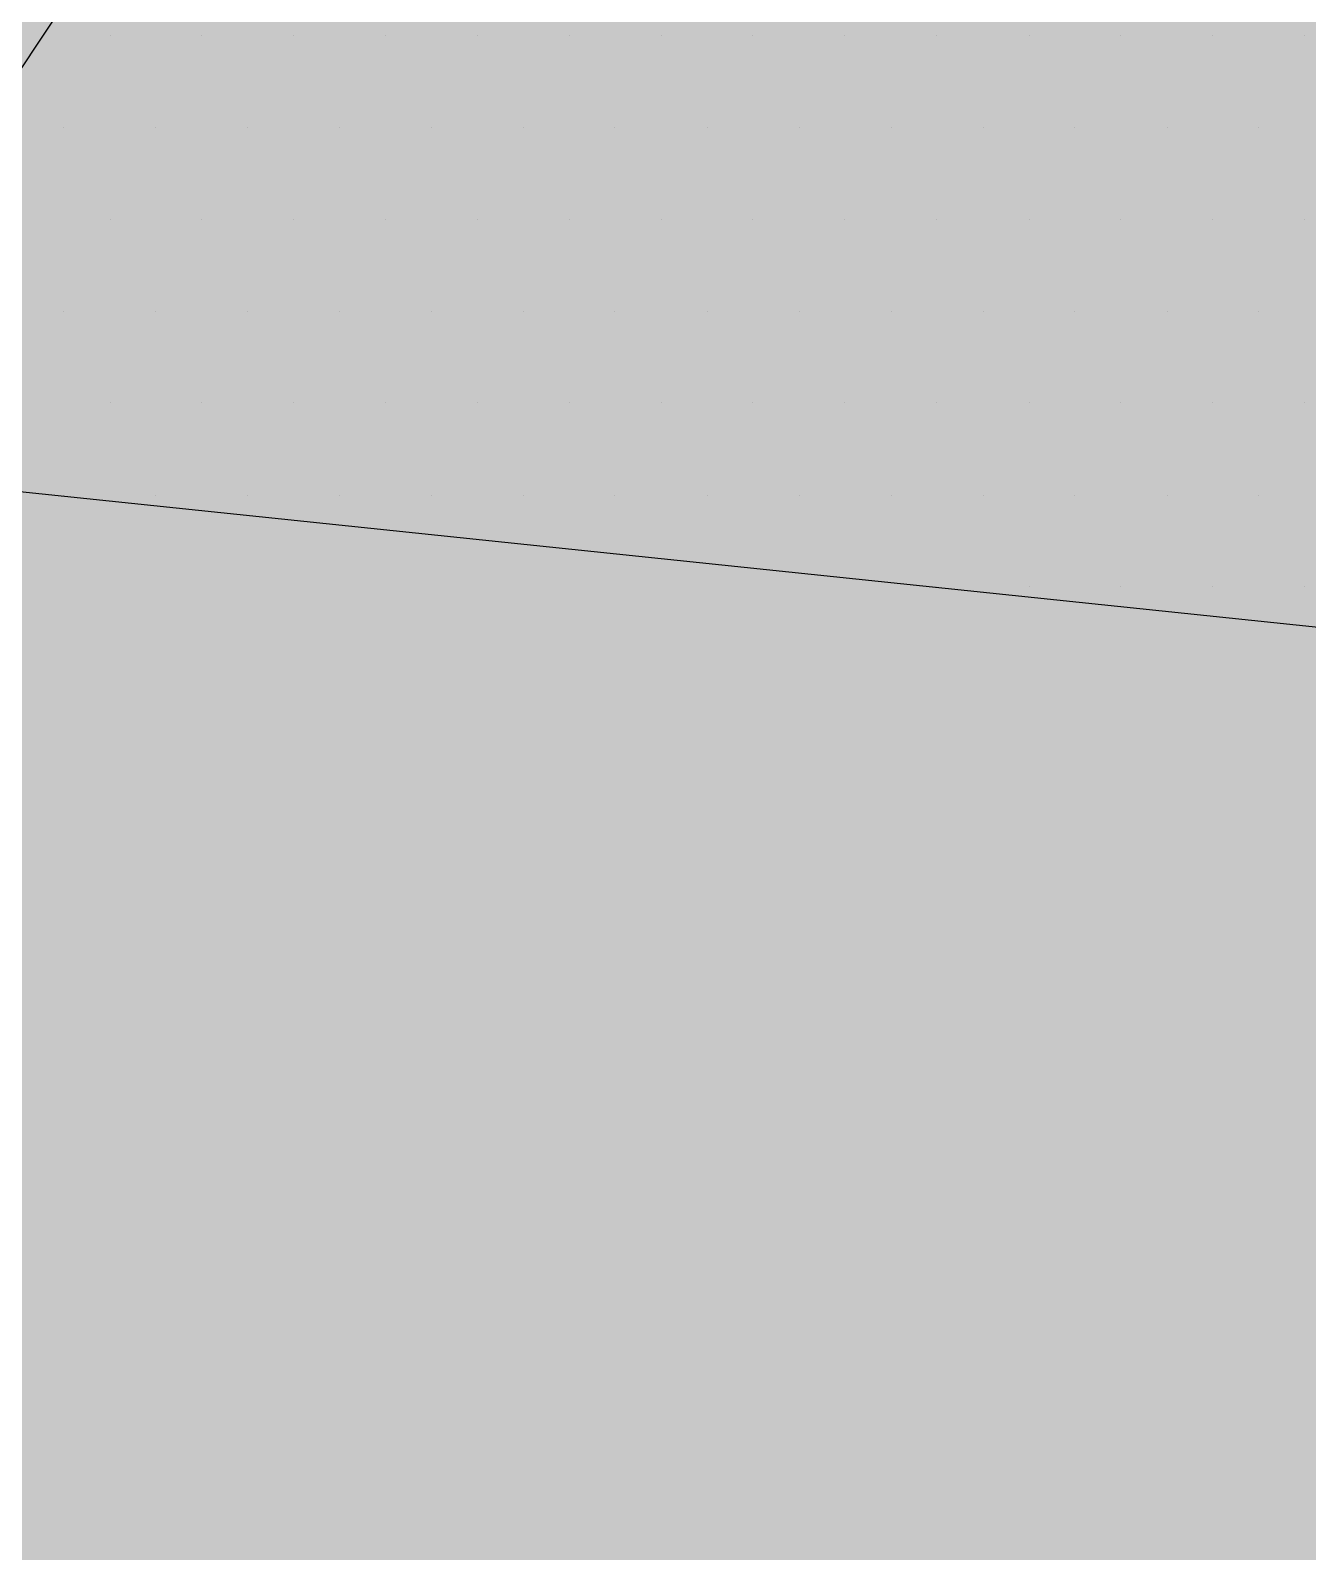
# Paper-space layout 'Layout1' of a CAD drawing. Extents: x -43 to 2298, y -18 to 768.
# Drawn here: x 730.573 to 731.338, y 387.356 to 388.267 of the extents above; entities that cross this region are included whole.
import ezdxf

# ---------------------------------------------------------------- set-up
doc = ezdxf.new("R2010")
doc.units = 0
doc.header["$LTSCALE"] = 2
doc.linetypes.add('CACHEX2', pattern=[0.75, 0.5, -0.25])
doc.layers.add('CARTOUCHE', color=7, linetype='Continuous')
doc.layers.add('LOGO', color=7, linetype='Continuous')

# ---------------------------------------------------------------- blocks, each defined once
blk = doc.blocks.new('A$C715108E3')
at = {"layer": 'LOGO', "color": 131}
for p, q in [((-18.4347, -2.5983), (-18.4347, -2.5983)), ((-18.3676, -2.5983), (-18.3676, -2.5983)), ((-18.2765, -2.5983), (-18.2765, -2.5983)), ((-18.1847, -2.5983), (-18.1847, -2.5983)), ((-18.0927, -2.5983), (-18.0927, -2.5983)), ((-18.0014, -2.5983), (-18.0014, -2.5983)), ((-17.9094, -2.5983), (-17.9094, -2.5983)), ((-17.8176, -2.5983), (-17.8176, -2.5983)), ((-17.7263, -2.5983), (-17.7263, -2.5983)), ((-17.6343, -2.5983), (-17.6343, -2.5983)), ((-17.5426, -2.5983), (-17.5426, -2.5983)), ((-17.4506, -2.5983), (-17.4506, -2.5983)), ((-17.359, -2.5983), (-17.359, -2.5983)), ((-17.2673, -2.5983), (-17.2673, -2.5983)), ((-17.1753, -2.5983), (-17.1753, -2.5983)), ((-18.4141, -2.6898), (-18.4141, -2.6898)), ((-18.3223, -2.6898), (-18.3223, -2.6898)), ((-18.2304, -2.6898), (-18.2304, -2.6898)), ((-18.139, -2.6898), (-18.139, -2.6898)), ((-18.0471, -2.6898), (-18.0471, -2.6898)), ((-17.9551, -2.6898), (-17.9551, -2.6898)), ((-17.8639, -2.6898), (-17.8639, -2.6898)), ((-17.7718, -2.6898), (-17.7718, -2.6898)), ((-17.6798, -2.6898), (-17.6798, -2.6898)), ((-17.588, -2.6898), (-17.588, -2.6898)), ((-17.4965, -2.6898), (-17.4965, -2.6898)), ((-17.4049, -2.6898), (-17.4049, -2.6898)), ((-17.3129, -2.6898), (-17.3129, -2.6898)), ((-17.2214, -2.6898), (-17.2214, -2.6898)), ((-18.3676, -2.782), (-18.3676, -2.782)), ((-18.2765, -2.782), (-18.2765, -2.782)), ((-18.1847, -2.782), (-18.1847, -2.782)), ((-18.0927, -2.782), (-18.0927, -2.782)), ((-18.0014, -2.782), (-18.0014, -2.782)), ((-17.9094, -2.782), (-17.9094, -2.782)), ((-17.8176, -2.782), (-17.8176, -2.782)), ((-17.7263, -2.782), (-17.7263, -2.782)), ((-17.6343, -2.782), (-17.6343, -2.782)), ((-17.5426, -2.782), (-17.5426, -2.782)), ((-17.4506, -2.782), (-17.4506, -2.782)), ((-17.359, -2.782), (-17.359, -2.782)), ((-17.2673, -2.782), (-17.2673, -2.782)), ((-17.1753, -2.782), (-17.1753, -2.782)), ((-18.4141, -2.8736), (-18.4141, -2.8736)), ((-18.3223, -2.8736), (-18.3223, -2.8736)), ((-18.2304, -2.8736), (-18.2304, -2.8736)), ((-18.139, -2.8736), (-18.139, -2.8736)), ((-18.0471, -2.8736), (-18.0471, -2.8736)), ((-17.9551, -2.8736), (-17.9551, -2.8736)), ((-17.8639, -2.8736), (-17.8639, -2.8736)), ((-17.7718, -2.8736), (-17.7718, -2.8736)), ((-17.6798, -2.8736), (-17.6798, -2.8736)), ((-17.588, -2.8736), (-17.588, -2.8736)), ((-17.4965, -2.8736), (-17.4965, -2.8736)), ((-17.4049, -2.8736), (-17.4049, -2.8736)), ((-17.3129, -2.8736), (-17.3129, -2.8736)), ((-17.2214, -2.8736), (-17.2214, -2.8736)), ((-18.3676, -2.9649), (-18.3676, -2.9649)), ((-18.2765, -2.9649), (-18.2765, -2.9649)), ((-18.1847, -2.9649), (-18.1847, -2.9649)), ((-18.0927, -2.9649), (-18.0927, -2.9649)), ((-18.0014, -2.9649), (-18.0014, -2.9649)), ((-17.9094, -2.9649), (-17.9094, -2.9649)), ((-17.8176, -2.9649), (-17.8176, -2.9649)), ((-17.7263, -2.9649), (-17.7263, -2.9649)), ((-17.6343, -2.9649), (-17.6343, -2.9649)), ((-17.5426, -2.9649), (-17.5426, -2.9649)), ((-17.4506, -2.9649), (-17.4506, -2.9649)), ((-17.359, -2.9649), (-17.359, -2.9649)), ((-17.2673, -2.9649), (-17.2673, -2.9649)), ((-17.1753, -2.9649), (-17.1753, -2.9649)), ((-18.4238, -3.0573), (-18.4238, -3.0573)), ((-18.4141, -3.0573), (-18.4141, -3.0573)), ((-18.3223, -3.0573), (-18.3223, -3.0573)), ((-18.2304, -3.0573), (-18.2304, -3.0573)), ((-18.139, -3.0573), (-18.139, -3.0573)), ((-18.0471, -3.0573), (-18.0471, -3.0573)), ((-17.9551, -3.0573), (-17.9551, -3.0573)), ((-17.8639, -3.0573), (-17.8639, -3.0573)), ((-17.7718, -3.0573), (-17.7718, -3.0573)), ((-17.6798, -3.0573), (-17.6798, -3.0573)), ((-17.588, -3.0573), (-17.588, -3.0573)), ((-17.4965, -3.0573), (-17.4965, -3.0573)), ((-17.4049, -3.0573), (-17.4049, -3.0573)), ((-17.3129, -3.0573), (-17.3129, -3.0573)), ((-17.2214, -3.0573), (-17.2214, -3.0573)), ((-17.5441, -3.1485), (-17.5441, -3.1485)), ((-17.5426, -3.1485), (-17.5426, -3.1485)), ((-17.4506, -3.1485), (-17.4506, -3.1485)), ((-17.359, -3.1485), (-17.359, -3.1485)), ((-17.2673, -3.1485), (-17.2673, -3.1485)), ((-17.1753, -3.1485), (-17.1753, -3.1485))]:
    blk.add_line(p, q, dxfattribs=at)
blk.add_lwpolyline([(-17.4242, -1.4573), (-18.4152, -2.5691), (-18.6566, -2.9311), (-18.705, -3.0278), (-11.9873, -3.7284), (-11.0696, -3.3901), (-10.6346, -2.9311), (-6.8859, 2.3168), (-8.5773, 2.3168), (-9.0123, 2.2688), (-11.5252, -1.2823), (-12.7091, 1.3505), (-13.4102, 1.1331), (-14.1349, 0.795), (-14.1589, 0.6743), (-12.951, -2.0066)], close=True, dxfattribs=at)
blk = doc.blocks.new('A$C581E6685')
at = {"layer": 'LOGO', "color": 32, "linetype": 'CACHEX2', "ltscale": 1.5}
blk.add_ellipse((-38.0538, 23.8138), major_axis=(-19.0311, -3.534), ratio=0.590567, dxfattribs=at)
at = {"layer": 'LOGO', "color": 32}
blk.add_ellipse((-37.6144, 23.8499), major_axis=(-13.5768, -4.2839), ratio=0.791971, dxfattribs=at)
at = {"layer": 'CARTOUCHE'}
blk.add_blockref('A$C715108E3', (-31.6739, 36.3189), dxfattribs=at)
blk = doc.blocks.new('miniLogo')
at = {"layer": 'CARTOUCHE', "true_color": 0xffffff}
h = blk.add_hatch(color=7, dxfattribs=at)
h.dxf.hatch_style = 1
edge = h.paths.add_edge_path()
edge.add_spline(control_points=[(960.74149, 27.42506), (960.74149, 16.5339), (960.74149, 5.64274), (960.74149, 1.80274), (964.58149, 1.80274), (1010.12076, 1.80274), (1055.66003, 1.80274), (1059.50003, 1.80274), (1059.50003, 5.64274), (1059.50003, 16.5339), (1059.50003, 27.42506), (1059.50003, 31.26506), (1055.66003, 31.26506), (1010.12076, 31.26506), (964.58149, 31.26506), (960.74149, 31.26506), (960.74149, 27.42506)], knot_values=[0, 0, 0, 1, 1, 2.570796, 2.570796, 3.570796, 3.570796, 5.141593, 5.141593, 6.141593, 6.141593, 7.712389, 7.712389, 8.712389, 8.712389, 10.283185, 10.283185, 10.283185], weights=[1, 1, 1, 0.707107, 1, 1, 1, 0.707107, 1, 1, 1, 0.707107, 1, 1, 1, 0.707107, 1], degree=2, periodic=0)
at = {"layer": 'CARTOUCHE'}
blk.add_rational_spline([(960.74149, 27.42506), (960.74149, 16.5339), (960.74149, 5.64274), (960.74149, 1.80274), (964.58149, 1.80274), (1010.12076, 1.80274), (1055.66003, 1.80274), (1059.50003, 1.80274), (1059.50003, 5.64274), (1059.50003, 16.5339), (1059.50003, 27.42506), (1059.50003, 31.26506), (1055.66003, 31.26506), (1010.12076, 31.26506), (964.58149, 31.26506), (960.74149, 31.26506), (960.74149, 27.42506)], [1, 1, 1, 0.707106781187, 1, 1, 1, 0.707106781187, 1, 1, 1, 0.707106781187, 1, 1, 1, 0.707106781187, 1], degree=2, knots=[0, 0, 0, 1, 1, 2.570796, 2.570796, 3.570796, 3.570796, 5.141593, 5.141593, 6.141593, 6.141593, 7.712389, 7.712389, 8.712389, 8.712389, 10.283185, 10.283185, 10.283185], dxfattribs=at)
at = {"layer": 'CARTOUCHE', "xscale": 0.6, "yscale": 0.6, "zscale": 0.6}
blk.add_blockref('A$C581E6685', (998.01223, 3.18331), dxfattribs=at)

psp = doc.layouts.get("Layout1")

# ---------------------------------------------------------------- block references
at = {"layer": 'CARTOUCHE'}
psp.add_blockref('miniLogo', (-237.36632, 364.8484), dxfattribs=at)

doc.saveas('drawing.dxf')
